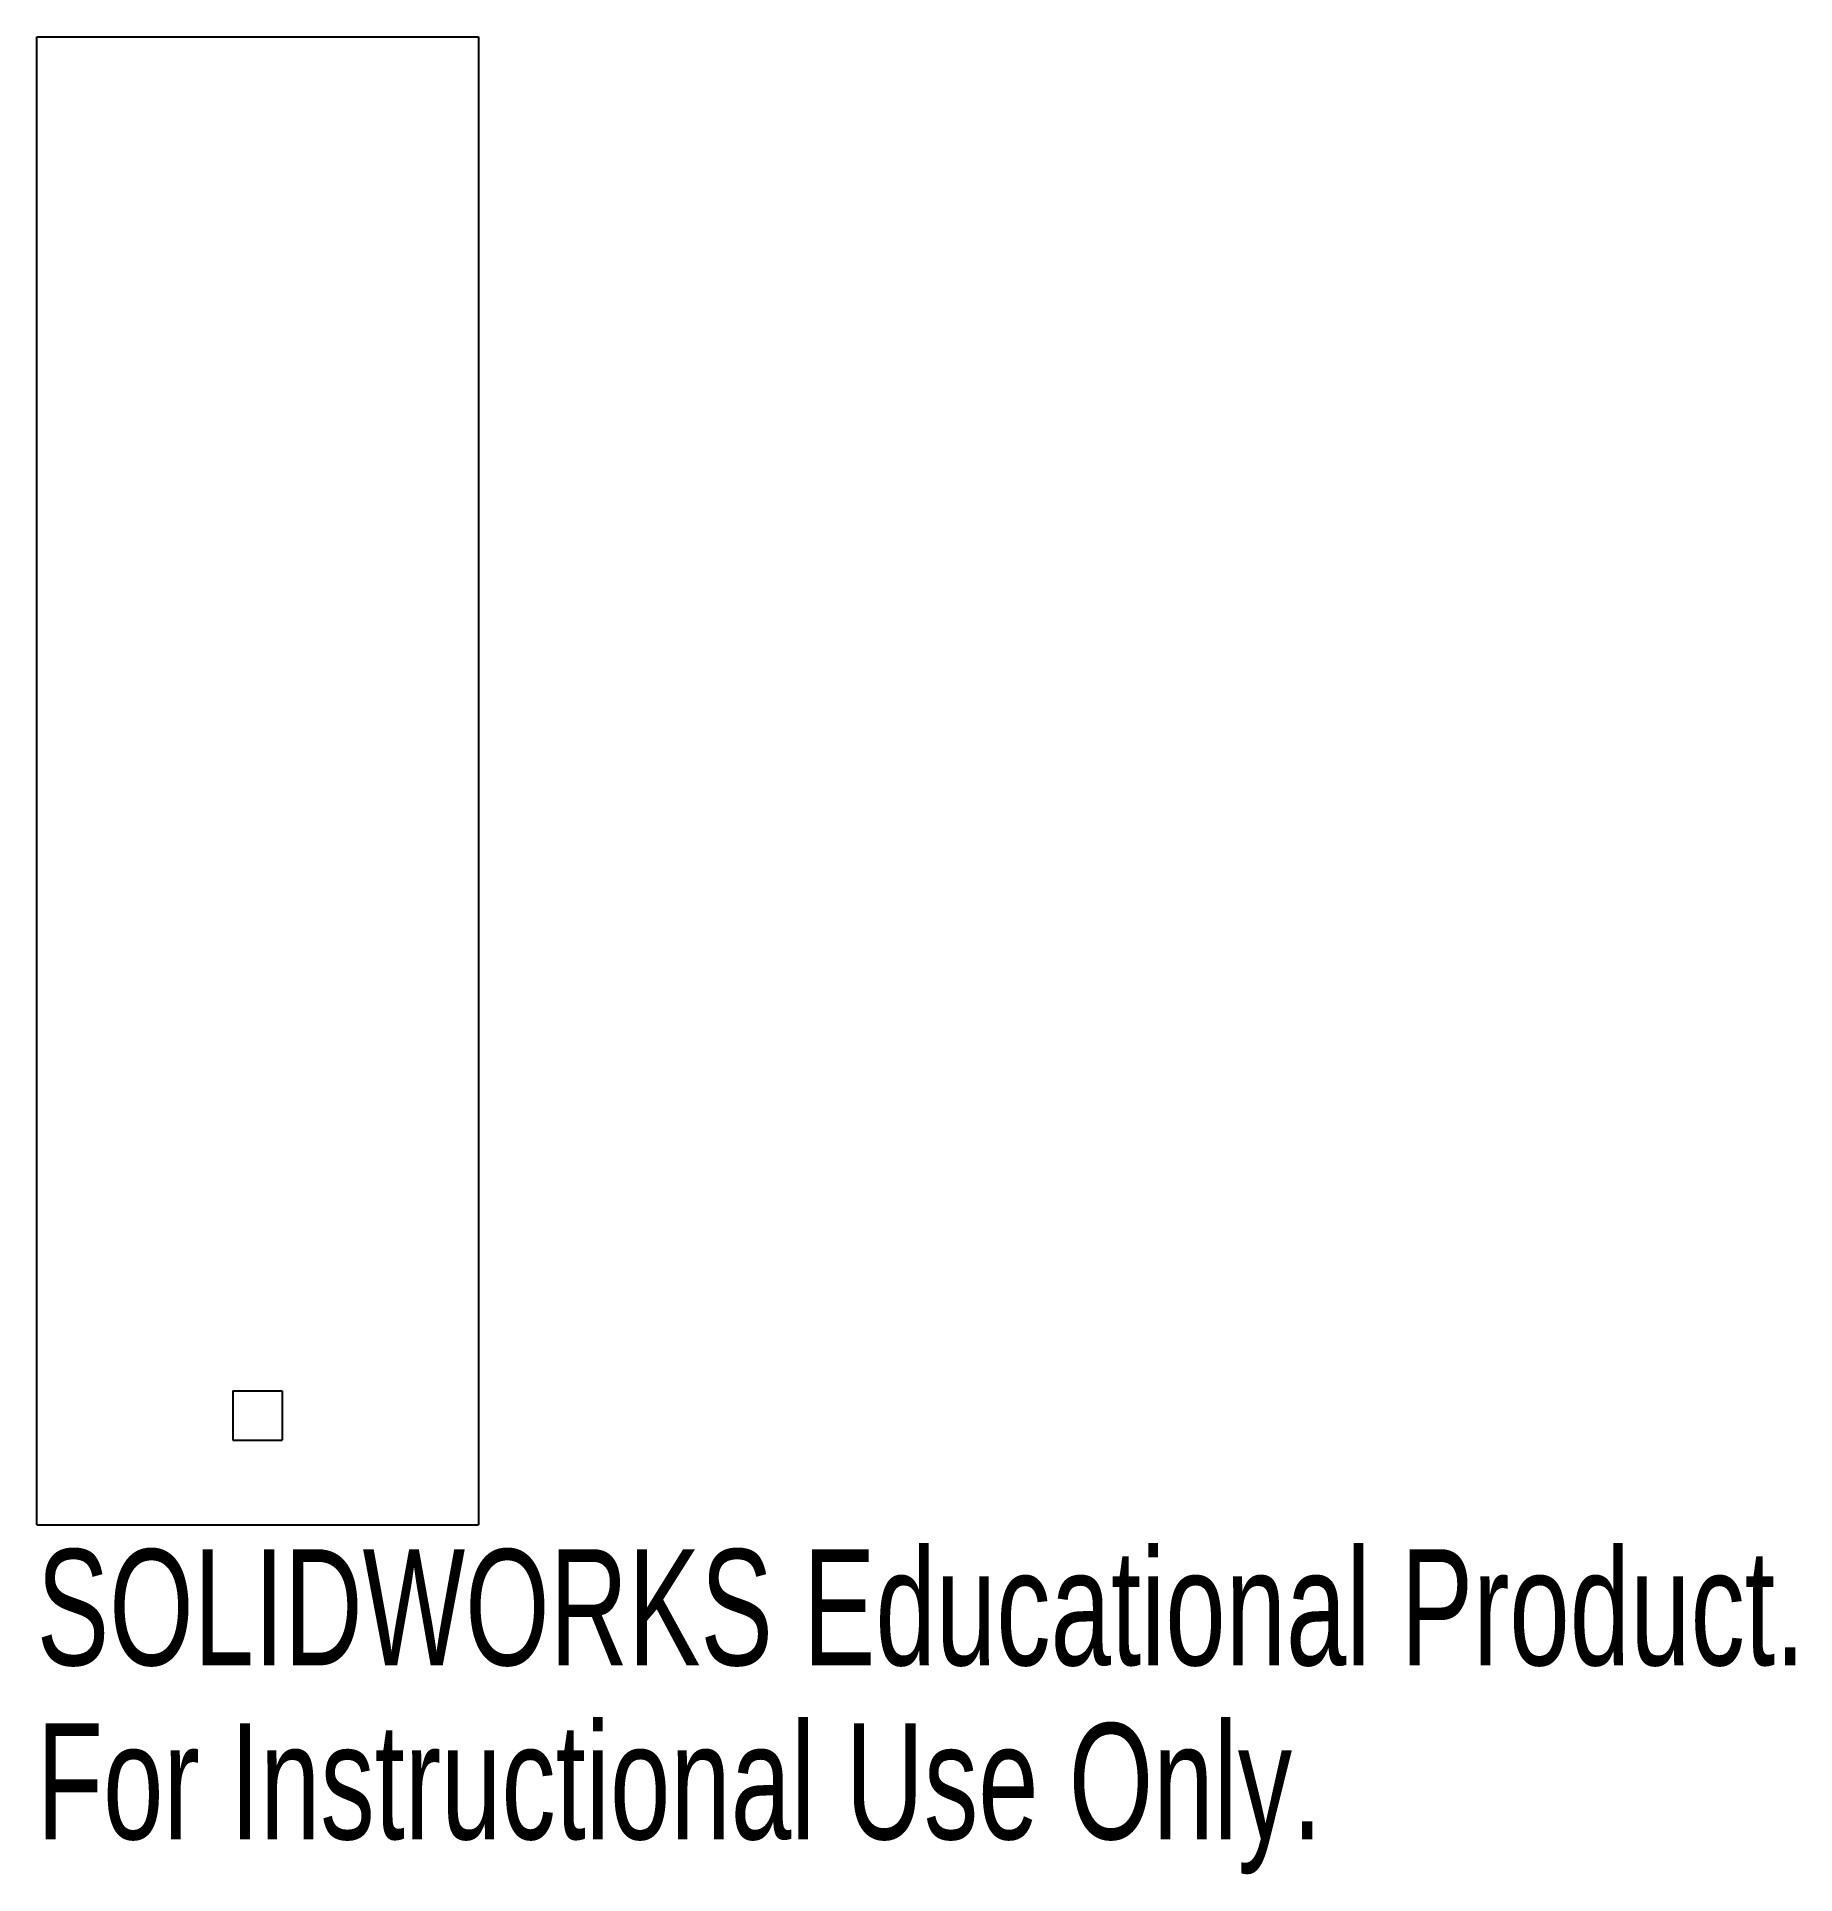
# Model space of a CAD drawing. Header units: millimetres. Extents: x -9.2 to 64.1, y -45.6 to 31.
import ezdxf

# ---------------------------------------------------------------- set-up
doc = ezdxf.new("R2010")
doc.units = ezdxf.units.MM
doc.styles.add('SLDTEXTSTYLE0', font='TXT', dxfattribs={"width": 0.7})

msp = doc.modelspace()

# ---------------------------------------------------------------- linework, layer by layer
at = {"color": 7, "linetype": 'Continuous', "lineweight": 25}
for p, q in [((-9.2, -31), (-9.2, 31)), ((-9.2, 31), (9.2, 31)), ((9.2, 31), (9.2, -31)), ((-1.025, -25.419), (-1.025, -27.469)), ((-1.025, -25.419), (1.025, -25.419)), ((1.025, -25.419), (1.025, -27.469)), ((-1.025, -27.469), (1.025, -27.469)), ((-9.2, -31), (9.2, -31))]:
    msp.add_line(p, q, dxfattribs=at)

# ---------------------------------------------------------------- texts
at = {"color": 7, "linetype": 'Continuous', "char_height": 4.83362, "attachment_point": 1, "style": 'SLDTEXTSTYLE0'}
for s, insert in [('SOLIDWORKS Educational Product.', (-9.2, -32.02)), ('For Instructional Use Only.', (-9.2, -39.27))]:
    msp.add_mtext(s, dxfattribs=dict(at, insert=insert))

doc.saveas('drawing.dxf')
